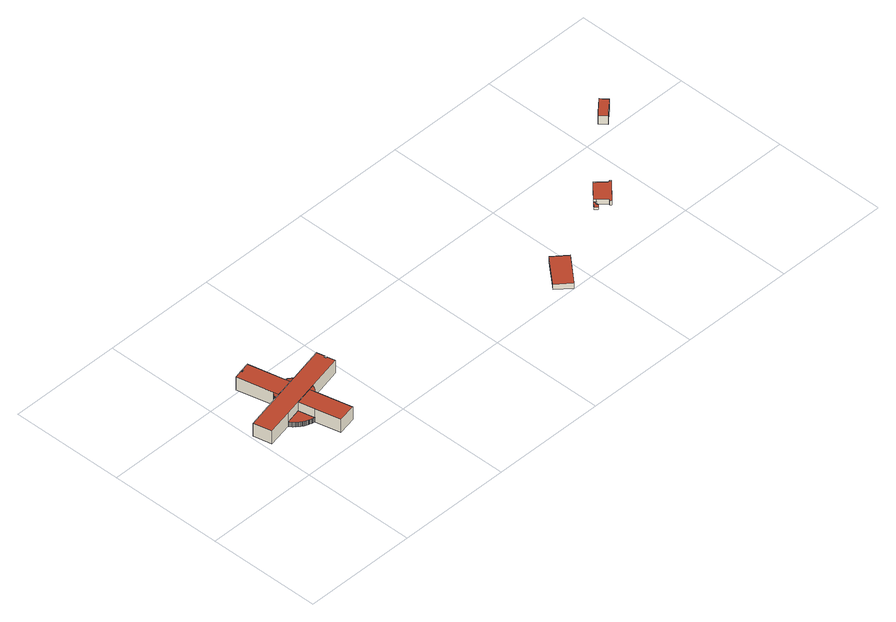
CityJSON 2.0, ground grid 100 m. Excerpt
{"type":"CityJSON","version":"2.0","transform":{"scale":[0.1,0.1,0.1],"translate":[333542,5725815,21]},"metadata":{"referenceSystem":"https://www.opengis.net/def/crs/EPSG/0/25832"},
"CityObjects":{
"building1":{"type":"Building","attributes":{"Gemeindeschluessel":"05170048","Geometrietyp2DReferenz":"3000","function":"31001_2070"},"address":[{"country":"Germany","locality":"Wesel","thoroughfareNumber":"10","thoroughfareName":"Rheinpromenade"},{"country":"Germany","locality":"Wesel","thoroughfareNumber":"1","thoroughfareName":"Römerwardt"}],"children":["building1-1","building1-2","building1-3","building1-4","building1-5","building1-6","building1-7"]},
"building1-1":{"type":"BuildingPart","attributes":{"roofType":"1000","measuredHeight":12.57},"parents":["building1"],"geometry":[{"type":"MultiSurface","lod":"2","boundaries":[[[0,1,2,3]],[[4,5,1,0]],[[6,7,5,4]],[[8,9,10,11]],[[12,13,9,8]],[[14,15,13,12]],[[16,17,15,14]],[[18,19,17,16]],[[20,21,19,18]],[[22,23,21,20]],[[20,18,16,14,12,8,11,6,4,0,3,22]],[[1,5,7,10,9,13,15,17,19,21,23,2]],[[11,24,25]],[[25,26,7,6]],[[25,24,27,26]],[[24,11,10,27]],[[28,29,22,3,30,31]],[[22,29,32,23]],[[29,28,33,32]],[[31,30,2,33]]],"semantics":{"surfaces":[{"type":"WallSurface"},{"type":"RoofSurface"},{"type":"GroundSurface"},{"type":"ClosureSurface"}],"values":[0,0,0,0,0,0,0,0,0,0,1,2,0,3,3,3,0,3,3,3]}}]},
"building1-2":{"type":"BuildingPart","attributes":{"roofType":"1000","measuredHeight":12.57},"parents":["building1"],"geometry":[{"type":"Solid","lod":"2","boundaries":[[[[34,35,36,37]],[[38,39,35,34]],[[40,41,39,38]],[[42,43,41,40]],[[44,45,43,42]],[[46,47,45,44]],[[48,49,47,46]],[[50,51,23,22]],[[52,53,51,50]],[[54,55,53,52]],[[56,57,55,54]],[[58,59,57,56]],[[60,61,59,58]],[[37,36,61,60]],[[58,56,54,52,50,22,29,48,46,44,42,40,38,34,37,60]],[[35,39,41,43,45,47,49,32,23,51,53,55,57,59,61,36]],[[29,32,49,48]],[[29,22,23,32]]]],"semantics":{"surfaces":[{"type":"WallSurface"},{"type":"RoofSurface"},{"type":"GroundSurface"},{"type":"ClosureSurface"}],"values":[[0,0,0,0,0,0,0,0,0,0,0,0,0,0,1,2,3,3]]}}]},
"building1-3":{"type":"BuildingPart","attributes":{"roofType":"1000","measuredHeight":12.57},"parents":["building1"],"geometry":[{"type":"MultiSurface","lod":"2","boundaries":[[[62,63,49,48]],[[64,65,63,62]],[[66,67,65,64]],[[62,48,29,28,66,64]],[[33,32,49,63,65,67]],[[66,28,31,68]],[[33,67,68,31]],[[33,28,29,32]],[[48,49,32,29]]],"semantics":{"surfaces":[{"type":"WallSurface"},{"type":"RoofSurface"},{"type":"GroundSurface"},{"type":"ClosureSurface"}],"values":[0,0,0,1,2,0,3,3,3]}}]},
"building1-4":{"type":"BuildingPart","attributes":{"roofType":"1000","measuredHeight":4.19},"parents":["building1"],"geometry":[{"type":"Solid","lod":"2","boundaries":[[[[69,70,67,68]],[[71,72,70,69]],[[73,74,72,71]],[[75,76,74,73]],[[77,78,76,75]],[[79,80,78,77]],[[81,82,80,79]],[[83,84,82,81]],[[85,86,84,83]],[[87,88,86,85]],[[89,90,88,87]],[[91,92,90,89]],[[93,94,92,91]],[[95,96,94,93]],[[97,98,96,95]],[[99,100,98,97]],[[101,102,100,99]],[[103,104,102,101]],[[105,106,104,103]],[[107,108,106,105]],[[109,110,108,107]],[[111,112,110,109]],[[113,114,112,111]],[[115,116,114,113]],[[117,118,116,115]],[[119,120,118,117]],[[121,122,120,119]],[[123,124,122,121]],[[125,126,124,123]],[[127,128,126,125]],[[129,130,128,127]],[[131,132,130,129]],[[133,134,132,131]],[[135,136,134,133]],[[137,138,136,135]],[[30,2,138,137]],[[135,133,131,129,127,125,123,121,119,117,115,113,111,109,107,105,103,101,99,97,95,93,91,89,87,85,83,81,79,77,75,73,71,69,68,31,30,137]],[[33,67,70,72,74,76,78,80,82,84,86,88,90,92,94,96,98,100,102,104,106,108,110,112,114,116,118,120,122,124,126,128,130,132,134,136,138,2]],[[30,31,33,2]],[[31,68,67,33]]]],"semantics":{"surfaces":[{"type":"WallSurface"},{"type":"RoofSurface"},{"type":"GroundSurface"},{"type":"ClosureSurface"}],"values":[[0,0,0,0,0,0,0,0,0,0,0,0,0,0,0,0,0,0,0,0,0,0,0,0,0,0,0,0,0,0,0,0,0,0,0,0,1,2,3,3]]}}]},
"building1-5":{"type":"BuildingPart","attributes":{"roofType":"1000","measuredHeight":12.57},"parents":["building1"],"geometry":[{"type":"Solid","lod":"2","boundaries":[[[[139,140,7,6]],[[141,142,140,139]],[[143,144,142,141]],[[145,146,144,143]],[[147,148,146,145]],[[149,150,148,147]],[[151,152,150,149]],[[153,154,152,151]],[[155,156,154,153]],[[157,158,156,155]],[[159,160,158,157]],[[161,162,160,159]],[[163,164,162,161]],[[165,166,164,163]],[[165,163,161,159,157,155,153,151,149,147,145,143,141,139,6,25]],[[140,142,144,146,148,150,152,154,156,158,160,162,164,166,26,7]],[[26,166,165,25]],[[6,7,26,25]]]],"semantics":{"surfaces":[{"type":"WallSurface"},{"type":"RoofSurface"},{"type":"GroundSurface"},{"type":"ClosureSurface"}],"values":[[0,0,0,0,0,0,0,0,0,0,0,0,0,0,1,2,3,3]]}}]},
"building1-6":{"type":"BuildingPart","attributes":{"roofType":"1000","measuredHeight":12.55},"parents":["building1"],"geometry":[{"type":"Solid","lod":"2","boundaries":[[[[167,168,169,170]],[[171,172,166,165]],[[173,174,172,171]],[[175,176,174,173]],[[177,178,176,175]],[[179,180,178,177]],[[181,182,180,179]],[[183,184,182,181]],[[170,169,184,183]],[[181,179,177,175,173,171,165,25,24,167,170,183]],[[168,27,26,166,172,174,176,178,180,182,184,169]],[[24,27,168,167]],[[26,27,24,25]],[[25,165,166,26]]]],"semantics":{"surfaces":[{"type":"WallSurface"},{"type":"RoofSurface"},{"type":"GroundSurface"},{"type":"ClosureSurface"}],"values":[[0,0,0,0,0,0,0,0,0,1,2,3,3,3]]}}]},
"building1-7":{"type":"BuildingPart","attributes":{"roofType":"1000","measuredHeight":12.55},"parents":["building1"],"geometry":[{"type":"Solid","lod":"2","boundaries":[[[[185,186,168,167]],[[187,188,186,185]],[[11,10,188,187]],[[187,185,167,24,11]],[[168,186,188,10,27]],[[167,168,27,24]],[[10,11,24,27]]]],"semantics":{"surfaces":[{"type":"WallSurface"},{"type":"RoofSurface"},{"type":"GroundSurface"},{"type":"ClosureSurface"}],"values":[[0,0,0,1,2,3,3]]}}]},
"building2":{"type":"Building","attributes":{"Geometrietyp2DReferenz":"3000","Gemeindeschluessel":"05170048","function":"31001_2070","roofType":"1000","measuredHeight":9.54},"address":[{"country":"Germany","locality":"Wesel","thoroughfareNumber":"1","thoroughfareName":"Römerwardt"}],"geometry":[{"type":"Solid","lod":"2","boundaries":[[[[189,190,191,192]],[[193,194,190,189]],[[195,196,194,193]],[[192,191,196,195]],[[193,189,192,195]],[[190,194,196,191]]]],"semantics":{"surfaces":[{"type":"WallSurface"},{"type":"RoofSurface"},{"type":"GroundSurface"}],"values":[[0,0,0,0,1,2]]}}]},
"building3":{"type":"Building","attributes":{"Geometrietyp2DReferenz":"3000","Gemeindeschluessel":"05170048","function":"31001_3092","roofType":"1000","measuredHeight":5.29},"geometry":[{"type":"Solid","lod":"2","boundaries":[[[[197,198,199,200]],[[201,202,198,197]],[[203,204,202,201]],[[200,199,204,203]],[[201,197,200,203]],[[198,202,204,199]]]],"semantics":{"surfaces":[{"type":"WallSurface"},{"type":"RoofSurface"},{"type":"GroundSurface"}],"values":[[0,0,0,0,1,2]]}}]},
"building4":{"type":"Building","attributes":{"Geometrietyp2DReferenz":"3000","Gemeindeschluessel":"05170048","function":"31001_3200","roofType":"1000","measuredHeight":2.18},"address":[{"country":"Germany","locality":"Wesel","thoroughfareNumber":"10","thoroughfareName":"Karl-Jatho-Straße"}],"geometry":[{"type":"Solid","lod":"2","boundaries":[[[[205,206,207,208]],[[209,210,206,205]],[[211,212,210,209]],[[213,214,212,211]],[[215,216,214,213]],[[217,218,216,215]],[[219,220,218,217]],[[221,222,220,219]],[[208,207,222,221]],[[219,217,215,213,211,209,205,208,221]],[[206,210,212,214,216,218,220,222,207]]]],"semantics":{"surfaces":[{"type":"WallSurface"},{"type":"RoofSurface"},{"type":"GroundSurface"}],"values":[[0,0,0,0,0,0,0,0,0,1,2]]}}]},
"building5":{"type":"Building","attributes":{"Geometrietyp2DReferenz":"3000","Gemeindeschluessel":"05170048","function":"31001_3200","roofType":"1000","measuredHeight":4.33},"address":[{"country":"Germany","locality":"Wesel","thoroughfareNumber":"10","thoroughfareName":"Karl-Jatho-Straße"}],"geometry":[{"type":"Solid","lod":"2","boundaries":[[[[223,224,225,226]],[[227,228,224,223]],[[229,230,228,227]],[[231,232,230,229]],[[233,234,232,231]],[[235,236,234,233]],[[237,238,236,235]],[[239,240,238,237]],[[241,242,240,239]],[[243,244,242,241]],[[226,225,244,243]],[[241,239,237,235,233,231,229,227,223,226,243]],[[224,228,230,232,234,236,238,240,242,244,225]]]],"semantics":{"surfaces":[{"type":"WallSurface"},{"type":"RoofSurface"},{"type":"GroundSurface"}],"values":[[0,0,0,0,0,0,0,0,0,0,0,1,2]]}}]},
"building6":{"type":"Building","attributes":{"Geometrietyp2DReferenz":"3000","Gemeindeschluessel":"05170048","function":"31001_2430","roofType":"1000","measuredHeight":8.3},"address":[{"country":"Germany","locality":"Wesel","thoroughfareNumber":"10","thoroughfareName":"Karl-Jatho-Straße"}],"geometry":[{"type":"Solid","lod":"2","boundaries":[[[[245,246,247,248]],[[249,250,246,245]],[[251,252,250,249]],[[253,254,252,251]],[[255,256,254,253]],[[257,258,256,255]],[[248,247,258,257]],[[255,253,251,249,245,248,257]],[[246,250,252,254,256,258,247]]]],"semantics":{"surfaces":[{"type":"WallSurface"},{"type":"RoofSurface"},{"type":"GroundSurface"}],"values":[[0,0,0,0,0,0,0,1,2]]}}]}
},
"vertices":[
[38,413,159],[38,413,33],[257,462,33],[257,462,159],[2,572,159],[2,572,33],[317,643,159],[317,643,33],[884,770,159],[884,770,33],[569,700,33],[569,700,159],[900,698,159],[900,698,33],[888,696,159],[888,696,33],[892,680,159],[892,680,33],[903,683,159],[903,683,33],[920,611,159],[920,611,33],[606,540,159],[606,540,33],[523,689,159],[363,653,159],[363,653,33],[523,689,33],[399,494,159],[559,530,159],[257,462,75],[399,494,75],[559,530,33],[399,494,33],
[589,507,159],[589,507,33],[592,511,33],[592,511,159],[586,503,159],[586,503,33],[583,498,159],[583,498,33],[580,495,159],[580,495,33],[577,491,159],[577,491,33],[573,487,159],[573,487,33],[569,483,159],[569,483,33],[605,537,159],[605,537,33],[603,532,159],[603,532,33],[601,528,159],[601,528,33],[598,523,159],[598,523,33],[596,518,159],[596,518,33],[595,516,159],[595,516,33],
[640,168,159],[640,168,33],[480,133,159],[480,133,33],[431,352,159],[431,352,33],[431,352,75],
[426,352,75],[426,352,33],[420,353,75],[420,353,33],[414,354,75],[414,354,33],[408,356,75],[408,356,33],[402,357,75],[402,357,33],[395,359,75],[395,359,33],[389,361,75],[389,361,33],[385,362,75],[385,362,33],[380,364,75],[380,364,33],[374,366,75],[374,366,33],[368,368,75],[368,368,33],[362,371,75],[362,371,33],[357,373,75],[357,373,33],[351,376,75],[351,376,33],[345,379,75],[345,379,33],[341,382,75],[341,382,33],[336,384,75],[336,384,33],[332,387,75],[332,387,33],[327,390,75],[327,390,33],[323,393,75],[323,393,33],[318,397,75],[318,397,33],[313,400,75],[313,400,33],[308,404,75],[308,404,33],[304,408,75],[304,408,33],[302,410,75],[302,410,33],[296,414,75],[296,414,33],[292,419,75],[292,419,33],[287,424,75],[287,424,33],[283,428,75],[283,428,33],[278,433,75],[278,433,33],[274,438,75],[274,438,33],[270,443,75],[270,443,33],[266,448,75],[266,448,33],[263,454,75],[263,454,33],[259,459,75],[259,459,33],
[318,645,159],[318,645,33],[320,650,159],[320,650,33],[322,655,159],[322,655,33],[324,659,159],[324,659,33],[326,664,159],[326,664,33],[329,668,159],[329,668,33],[332,673,159],[332,673,33],[333,675,159],[333,675,33],[336,679,159],[336,679,33],[339,684,159],[339,684,33],[342,688,159],[342,688,33],[345,691,159],[345,691,33],[349,695,159],[349,695,33],[353,699,159],[353,699,33],
[513,735,159],[513,735,33],[442,1049,33],[442,1049,159],[282,1013,159],[282,1013,33],[282,1014,159],[282,1014,33],[354,1031,159],[354,1031,33],[357,1019,159],[357,1019,33],[372,1022,159],[372,1022,33],[370,1034,159],[370,1034,33],[442,1050,159],[442,1050,33],
[529,729,159],[529,729,33],[556,711,159],[556,711,33],
[568,731,130],[568,731,34],[541,748,34],[541,748,130],[556,711,130],[556,711,34],[529,729,130],[529,729,34],
[3019,235,61],[3019,235,8],[2902,337,8],[2902,337,61],[2819,5,61],[2819,5,8],[2702,106,61],[2702,106,8],
[3590,523,30],[3590,523,8],[3599,523,8],[3599,523,30],[3583,520,30],[3583,520,8],[3579,509,30],[3579,509,8],[3584,499,30],[3584,499,8],[3588,494,30],[3588,494,8],[3564,470,30],[3564,470,8],[3541,496,30],[3541,496,8],[3583,539,30],[3583,539,8],
[3732,659,51],[3732,659,7],[3718,673,7],[3718,673,51],[3797,597,51],[3797,597,7],[3800,594,51],[3800,594,7],[3813,598,51],[3813,598,7],[3823,587,51],[3823,587,7],[3669,434,51],[3669,434,7],[3659,442,51],[3659,442,7],[3662,456,51],[3662,456,7],[3599,523,51],[3599,523,7],[3583,539,51],[3583,539,7],
[4374,1243,92],[4374,1243,9],[4256,1138,9],[4256,1138,92],[4427,1185,92],[4427,1185,9],[4402,1163,92],[4402,1163,9],[4320,1092,92],[4320,1092,9],[4284,1060,92],[4284,1060,9],[4233,1118,92],[4233,1118,9]
]}
